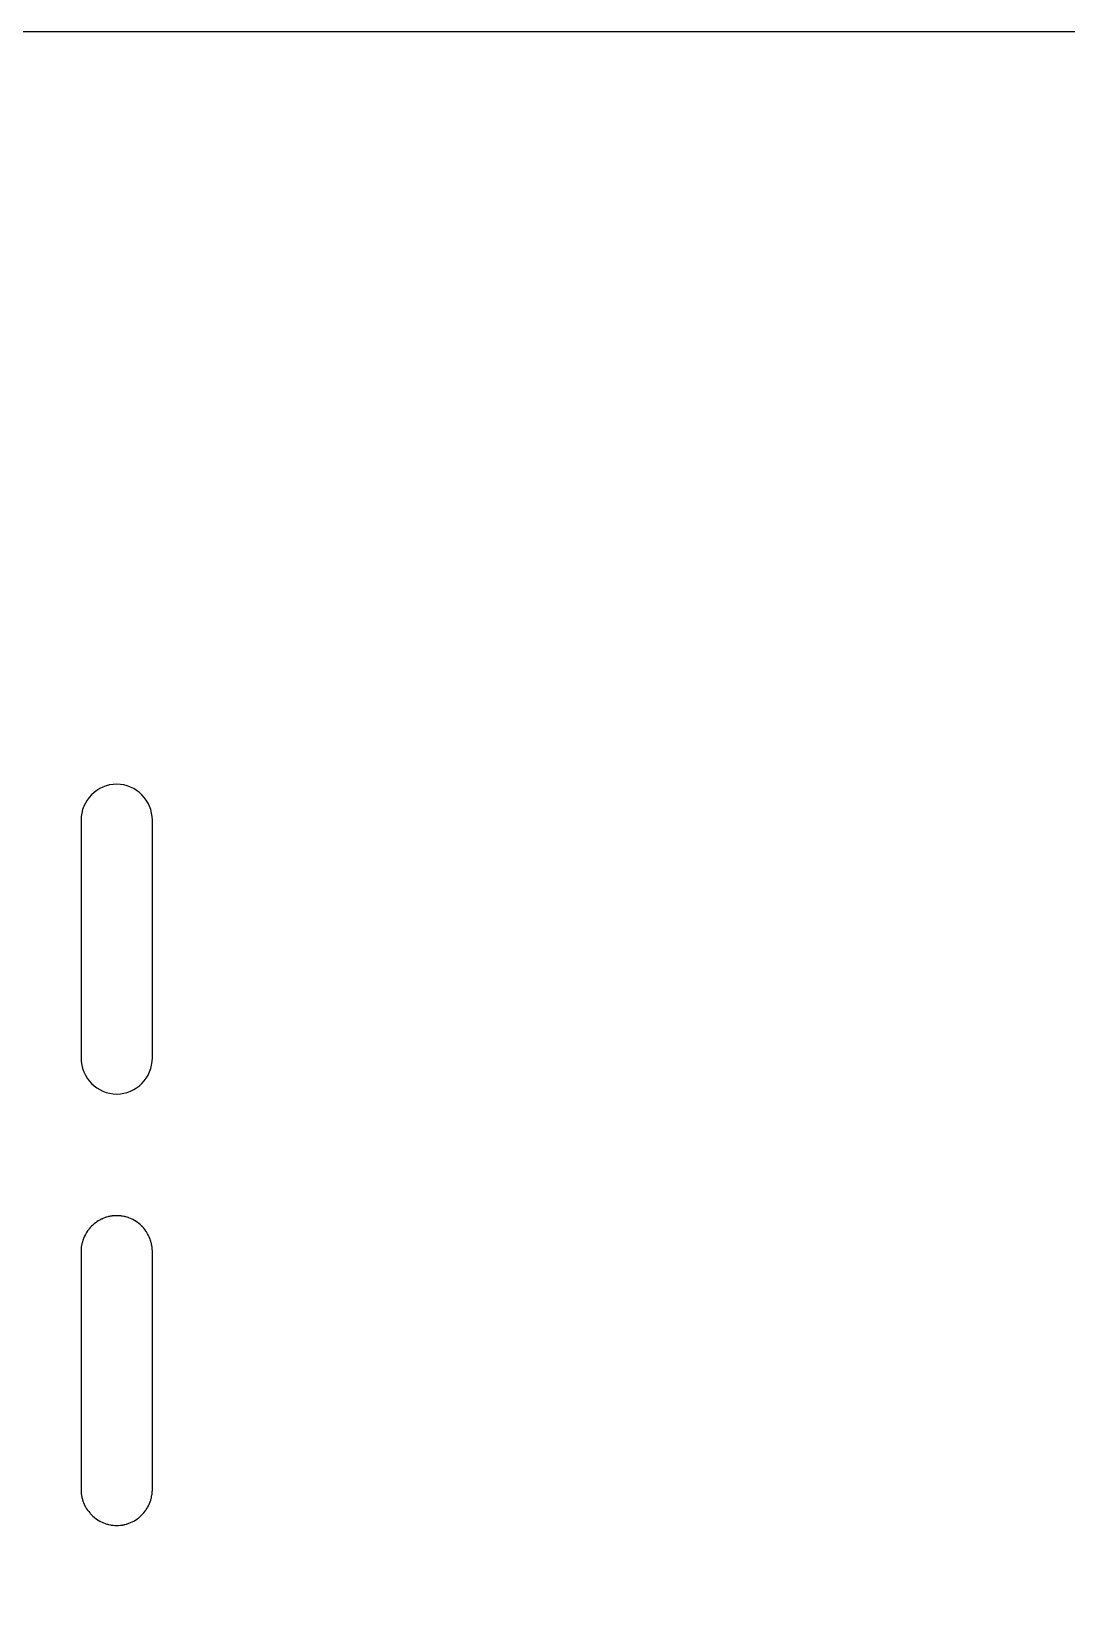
# Model space of a CAD drawing. Header units: millimetres. Extents: x -279 to 279, y -447 to 447.
# Drawn here: x -204.1 to -131.2, y 335.1 to 446.6 of the extents above; entities that cross this region are included whole.
import ezdxf

# ---------------------------------------------------------------- set-up
doc = ezdxf.new("R2010")
doc.units = ezdxf.units.MM
doc.header["$MEASUREMENT"] = 0
doc.layers.add('Layer 1', color=7, linetype='Continuous')

msp = doc.modelspace()

# ---------------------------------------------------------------- linework, layer by layer
at = {"layer": 'Layer 1', "color": 7}
for points, knots in [([(279.3833, 446.6396), (279.3833, 446.6396), (-279.4167, 446.6396), (-279.4167, 446.6396), (-279.4167, 446.6396), (-279.4167, -446.6464), (-279.4167, -446.6464), (-279.4167, -446.6464), (279.3833, -446.6464), (279.3833, -446.6464), (279.3833, -446.6464), (279.3833, 446.6396), (279.3833, 446.6396)], [0, 0, 0, 0, 0.25, 0.25, 0.25, 0.5, 0.5, 0.5, 0.75, 0.75, 0.75, 1, 1, 1, 1]), ([(-198.1096, 393.61), (-196.7258, 393.61), (-195.5954, 392.4685), (-195.5954, 391.0666), (-195.5954, 391.0666), (-195.5954, 374.3235), (-195.5954, 374.3235), (-195.5954, 372.9209), (-196.7258, 371.7794), (-198.1096, 371.7794), (-199.4935, 371.7794), (-200.6238, 372.9209), (-200.6238, 374.3235), (-200.6238, 374.3235), (-200.6238, 391.0666), (-200.6238, 391.0666), (-200.6238, 392.4668), (-199.4935, 393.61), (-198.1096, 393.61)], [0, 0, 0, 0, 0.16666667, 0.16666667, 0.16666667, 0.33333333, 0.33333333, 0.33333333, 0.5, 0.5, 0.5, 0.66666667, 0.66666667, 0.66666667, 0.83333333, 0.83333333, 0.83333333, 1, 1, 1, 1]), ([(-198.1747, 363.204), (-198.1747, 363.204), (-198.0531, 363.204), (-198.0531, 363.204), (-198.0309, 363.204), (-198.0095, 363.204), (-197.9812, 363.2022), (-197.9812, 363.2022), (-197.9162, 363.1989), (-197.9162, 363.1989), (-197.9162, 363.1989), (-197.8588, 363.1928), (-197.8588, 363.1928), (-197.8322, 363.1894), (-197.8065, 363.1868), (-197.7876, 363.1843), (-197.7731, 363.1826), (-197.7534, 363.1783), (-197.7252, 363.1748), (-197.7252, 363.1748), (-197.6044, 363.1526), (-197.6044, 363.1526), (-197.6044, 363.1526), (-197.5454, 363.1389), (-197.5454, 363.1389), (-197.5222, 363.1354), (-197.5034, 363.1312), (-197.4777, 363.1235), (-197.4777, 363.1235), (-197.3638, 363.0901), (-197.3638, 363.0901), (-197.3638, 363.0901), (-197.3039, 363.0704), (-197.3039, 363.0704), (-197.3039, 363.0704), (-197.2447, 363.049), (-197.2447, 363.049), (-197.2447, 363.049), (-197.1318, 363.0044), (-197.1318, 363.0044), (-197.1318, 363.0044), (-197.0204, 362.9539), (-197.0204, 362.9539), (-197.0204, 362.9539), (-196.9639, 362.9248), (-196.9639, 362.9248), (-196.9639, 362.9248), (-196.8663, 362.8709), (-196.8663, 362.8709), (-196.8431, 362.8572), (-196.8217, 362.8434), (-196.7995, 362.8306), (-196.7995, 362.8306), (-196.7044, 362.769), (-196.7044, 362.769), (-196.7044, 362.769), (-196.6059, 362.6979), (-196.6059, 362.6979), (-196.6059, 362.6979), (-196.558, 362.6602), (-196.558, 362.6602), (-196.558, 362.6602), (-196.4664, 362.5831), (-196.4664, 362.5831), (-196.4664, 362.5831), (-196.4201, 362.542), (-196.4201, 362.542), (-196.4201, 362.542), (-196.3755, 362.5001), (-196.3755, 362.5001), (-196.3755, 362.5001), (-196.2917, 362.4161), (-196.2917, 362.4161), (-196.2917, 362.4161), (-196.2506, 362.3708), (-196.2506, 362.3708), (-196.2506, 362.3708), (-196.2094, 362.3236), (-196.2094, 362.3236), (-196.2094, 362.3236), (-196.1357, 362.2346), (-196.1357, 362.2346), (-196.1187, 362.2115), (-196.105, 362.1943), (-196.0922, 362.1755), (-196.0922, 362.1755), (-196.0304, 362.0873), (-196.0304, 362.0873), (-196.0158, 362.0684), (-196.003, 362.0462), (-195.9893, 362.0274), (-195.9893, 362.0274), (-195.9303, 361.9272), (-195.9303, 361.9272), (-195.9303, 361.9272), (-195.8712, 361.8176), (-195.8712, 361.8176), (-195.8712, 361.8176), (-195.8189, 361.708), (-195.8189, 361.708), (-195.8189, 361.708), (-195.7941, 361.6506), (-195.7941, 361.6506), (-195.7941, 361.6506), (-195.7496, 361.5375), (-195.7496, 361.5375), (-195.7496, 361.5375), (-195.7282, 361.4759), (-195.7282, 361.4759), (-195.7197, 361.4485), (-195.7127, 361.4289), (-195.7068, 361.4074), (-195.7068, 361.4074), (-195.6751, 361.2953), (-195.6751, 361.2953), (-195.6751, 361.2953), (-195.6605, 361.2361), (-195.6605, 361.2361), (-195.6554, 361.2148), (-195.6511, 361.195), (-195.6468, 361.1754), (-195.6417, 361.1497), (-195.6374, 361.1265), (-195.6348, 361.1086), (-195.6323, 361.0957), (-195.6289, 361.076), (-195.6246, 361.0486), (-195.6202, 361.0203), (-195.6177, 361.0015), (-195.6161, 360.9878), (-195.6134, 360.9672), (-195.61, 360.9415), (-195.6074, 360.915), (-195.6074, 360.915), (-195.6023, 360.8568), (-195.6023, 360.8568), (-195.6023, 360.8568), (-195.5963, 360.7274), (-195.5963, 360.7274), (-195.5963, 360.7274), (-195.5954, 360.6667), (-195.5954, 360.6667), (-195.5954, 360.6667), (-195.5954, 343.9133), (-195.5954, 343.9133), (-195.5954, 343.9133), (-195.5954, 343.861), (-195.5954, 343.861), (-195.5963, 343.8371), (-195.598, 343.8156), (-195.5989, 343.7882), (-195.5989, 343.7882), (-195.6023, 343.7214), (-195.6023, 343.7214), (-195.6023, 343.7214), (-195.6074, 343.6641), (-195.6074, 343.6641), (-195.61, 343.6384), (-195.6134, 343.6119), (-195.6161, 343.5921), (-195.6177, 343.5767), (-195.6211, 343.5562), (-195.6246, 343.5288), (-195.6246, 343.5288), (-195.6468, 343.4054), (-195.6468, 343.4054), (-195.6468, 343.4054), (-195.6596, 343.3455), (-195.6596, 343.3455), (-195.6648, 343.3232), (-195.6691, 343.3027), (-195.6768, 343.277), (-195.6768, 343.277), (-195.7094, 343.1622), (-195.7094, 343.1622), (-195.7094, 343.1622), (-195.7488, 343.0432), (-195.7488, 343.0432), (-195.7488, 343.0432), (-195.7932, 342.9302), (-195.7932, 342.9302), (-195.8035, 342.9071), (-195.8104, 342.8882), (-195.8206, 342.8668), (-195.8206, 342.8668), (-195.8712, 342.7607), (-195.8712, 342.7607), (-195.8712, 342.7607), (-195.9303, 342.6519), (-195.9303, 342.6519), (-195.9303, 342.6519), (-195.9611, 342.5988), (-195.9611, 342.5988), (-195.9611, 342.5988), (-196.0262, 342.4952), (-196.0262, 342.4952), (-196.0262, 342.4952), (-196.0613, 342.4446), (-196.0613, 342.4446), (-196.0613, 342.4446), (-196.1333, 342.3488), (-196.1333, 342.3488), (-196.1333, 342.3488), (-196.2094, 342.2546), (-196.2094, 342.2546), (-196.2094, 342.2546), (-196.2506, 342.2083), (-196.2506, 342.2083), (-196.2506, 342.2083), (-196.2908, 342.1629), (-196.2908, 342.1629), (-196.3096, 342.1441), (-196.3233, 342.1286), (-196.3379, 342.1166), (-196.3379, 342.1166), (-196.3773, 342.0764), (-196.3773, 342.0764), (-196.3773, 342.0764), (-196.4655, 341.9967), (-196.4655, 341.9967), (-196.4655, 341.9967), (-196.5108, 341.9574), (-196.5108, 341.9574), (-196.5108, 341.9574), (-196.5554, 341.9197), (-196.5554, 341.9197), (-196.5759, 341.9043), (-196.5939, 341.8906), (-196.6111, 341.8777), (-196.6111, 341.8777), (-196.6547, 341.8451), (-196.6547, 341.8451), (-196.6547, 341.8451), (-196.7567, 341.775), (-196.7567, 341.775), (-196.7567, 341.775), (-196.8577, 341.7124), (-196.8577, 341.7124), (-196.8577, 341.7124), (-196.9133, 341.6817), (-196.9133, 341.6817), (-196.9133, 341.6817), (-197.0187, 341.6277), (-197.0187, 341.6277), (-197.0187, 341.6277), (-197.1318, 341.5746), (-197.1318, 341.5746), (-197.1318, 341.5746), (-197.2447, 341.53), (-197.2447, 341.53), (-197.2447, 341.53), (-197.3021, 341.5096), (-197.3021, 341.5096), (-197.3304, 341.4992), (-197.3492, 341.4933), (-197.369, 341.4864), (-197.369, 341.4864), (-197.4212, 341.471), (-197.4212, 341.471), (-197.4212, 341.471), (-197.5385, 341.4393), (-197.5385, 341.4393), (-197.5676, 341.4332), (-197.5907, 341.4273), (-197.6087, 341.4239), (-197.6242, 341.4213), (-197.6464, 341.4171), (-197.6686, 341.4136), (-197.6901, 341.4101), (-197.7123, 341.4059), (-197.7346, 341.4025), (-197.7346, 341.4025), (-197.7894, 341.3947), (-197.7894, 341.3947), (-197.7894, 341.3947), (-197.8536, 341.3862), (-197.8536, 341.3862), (-197.8536, 341.3862), (-197.9795, 341.3768), (-197.9795, 341.3768), (-197.9795, 341.3768), (-198.0471, 341.3751), (-198.0471, 341.3751), (-198.0471, 341.3751), (-198.173, 341.3751), (-198.173, 341.3751), (-198.1995, 341.376), (-198.2158, 341.376), (-198.2407, 341.3768), (-198.2407, 341.3768), (-198.3606, 341.3862), (-198.3606, 341.3862), (-198.3862, 341.3897), (-198.406, 341.3914), (-198.4256, 341.393), (-198.4505, 341.3965), (-198.4745, 341.4016), (-198.4993, 341.4034), (-198.4993, 341.4034), (-198.5541, 341.4136), (-198.5541, 341.4136), (-198.5541, 341.4136), (-198.6714, 341.4385), (-198.6714, 341.4385), (-198.698, 341.4436), (-198.721, 341.4495), (-198.745, 341.4573), (-198.745, 341.4573), (-198.7981, 341.471), (-198.7981, 341.471), (-198.7981, 341.471), (-198.9155, 341.5096), (-198.9155, 341.5096), (-198.9155, 341.5096), (-199.0302, 341.5507), (-199.0302, 341.5507), (-199.0302, 341.5507), (-199.0876, 341.5746), (-199.0876, 341.5746), (-199.0876, 341.5746), (-199.145, 341.6003), (-199.145, 341.6003), (-199.145, 341.6003), (-199.2528, 341.6543), (-199.2528, 341.6543), (-199.2528, 341.6543), (-199.3068, 341.6817), (-199.3068, 341.6817), (-199.3068, 341.6817), (-199.4071, 341.739), (-199.4071, 341.739), (-199.4275, 341.7535), (-199.4482, 341.7655), (-199.4695, 341.7792), (-199.4695, 341.7792), (-199.5655, 341.8451), (-199.5655, 341.8451), (-199.5655, 341.8451), (-199.6605, 341.918), (-199.6605, 341.918), (-199.6605, 341.918), (-199.7085, 341.9565), (-199.7085, 341.9565), (-199.7085, 341.9565), (-199.7933, 342.0318), (-199.7933, 342.0318), (-199.8138, 342.0499), (-199.8343, 342.0696), (-199.8506, 342.0849), (-199.8506, 342.0849), (-199.8832, 342.1166), (-199.8832, 342.1166), (-199.8995, 342.1321), (-199.9114, 342.1466), (-199.9302, 342.1646), (-199.9302, 342.1646), (-199.9662, 342.204), (-199.9662, 342.204), (-199.9824, 342.222), (-199.9978, 342.2409), (-200.0124, 342.2579), (-200.0124, 342.2579), (-200.0861, 342.3488), (-200.0861, 342.3488), (-200.0861, 342.3488), (-200.158, 342.4446), (-200.158, 342.4446), (-200.158, 342.4446), (-200.2274, 342.5483), (-200.2274, 342.5483), (-200.2274, 342.5483), (-200.289, 342.651), (-200.289, 342.651), (-200.3019, 342.6741), (-200.3105, 342.6896), (-200.3216, 342.7084), (-200.3344, 342.7332), (-200.3447, 342.7529), (-200.3516, 342.7683), (-200.3516, 342.7683), (-200.4012, 342.8728), (-200.4012, 342.8728), (-200.4012, 342.8728), (-200.4491, 342.9859), (-200.4491, 342.9859), (-200.4491, 342.9859), (-200.4885, 343.0954), (-200.4885, 343.0954), (-200.4971, 343.1203), (-200.5048, 343.1434), (-200.5126, 343.1674), (-200.5126, 343.1674), (-200.5279, 343.2213), (-200.5279, 343.2213), (-200.5279, 343.2213), (-200.5588, 343.3395), (-200.5588, 343.3395), (-200.564, 343.3652), (-200.569, 343.3849), (-200.5725, 343.4054), (-200.5768, 343.4252), (-200.581, 343.444), (-200.5836, 343.4645), (-200.5879, 343.4885), (-200.593, 343.5133), (-200.5965, 343.5373), (-200.5965, 343.5373), (-200.6042, 343.5921), (-200.6042, 343.5921), (-200.6042, 343.5921), (-200.6119, 343.6589), (-200.6119, 343.6589), (-200.6119, 343.6589), (-200.6213, 343.7882), (-200.6213, 343.7882), (-200.6213, 343.7882), (-200.6238, 343.9133), (-200.6238, 343.9133), (-200.6238, 343.9133), (-200.6238, 360.6658), (-200.6238, 360.6658), (-200.6238, 360.6658), (-200.6238, 360.7189), (-200.6238, 360.7189), (-200.6238, 360.7411), (-200.6221, 360.7617), (-200.6213, 360.7925), (-200.6213, 360.7925), (-200.6119, 360.915), (-200.6119, 360.915), (-200.6093, 360.9406), (-200.6075, 360.9613), (-200.6042, 360.9878), (-200.6042, 360.9878), (-200.5844, 361.1119), (-200.5844, 361.1119), (-200.5844, 361.1119), (-200.5605, 361.231), (-200.5605, 361.231), (-200.5545, 361.2559), (-200.5503, 361.2746), (-200.5442, 361.2986), (-200.5442, 361.2986), (-200.5279, 361.3595), (-200.5279, 361.3595), (-200.5279, 361.3595), (-200.4937, 361.4691), (-200.4937, 361.4691), (-200.4868, 361.4905), (-200.4783, 361.5144), (-200.4689, 361.5384), (-200.4689, 361.5384), (-200.4491, 361.5941), (-200.4491, 361.5941), (-200.4491, 361.5941), (-200.4012, 361.7072), (-200.4012, 361.7072), (-200.4012, 361.7072), (-200.3747, 361.7644), (-200.3747, 361.7644), (-200.3747, 361.7644), (-200.3199, 361.8732), (-200.3199, 361.8732), (-200.3199, 361.8732), (-200.2882, 361.9298), (-200.2882, 361.9298), (-200.2882, 361.9298), (-200.2274, 362.0308), (-200.2274, 362.0308), (-200.2274, 362.0308), (-200.1589, 362.1327), (-200.1589, 362.1327), (-200.1589, 362.1327), (-200.0861, 362.2312), (-200.0861, 362.2312), (-200.0861, 362.2312), (-200.0475, 362.2792), (-200.0475, 362.2792), (-200.0475, 362.2792), (-199.9705, 362.3699), (-199.9705, 362.3699), (-199.9705, 362.3699), (-199.9285, 362.4136), (-199.9285, 362.4136), (-199.9285, 362.4136), (-199.8857, 362.4598), (-199.8857, 362.4598), (-199.8857, 362.4598), (-199.8, 362.5412), (-199.8, 362.5412), (-199.8, 362.5412), (-199.7539, 362.5831), (-199.7539, 362.5831), (-199.7539, 362.5831), (-199.7067, 362.6243), (-199.7067, 362.6243), (-199.7067, 362.6243), (-199.6142, 362.697), (-199.6142, 362.697), (-199.6142, 362.697), (-199.5637, 362.7338), (-199.5637, 362.7338), (-199.5637, 362.7338), (-199.5132, 362.7699), (-199.5132, 362.7699), (-199.5132, 362.7699), (-199.413, 362.8358), (-199.413, 362.8358), (-199.413, 362.8358), (-199.3094, 362.8957), (-199.3094, 362.8957), (-199.3094, 362.8957), (-199.2546, 362.9248), (-199.2546, 362.9248), (-199.2546, 362.9248), (-199.1989, 362.9539), (-199.1989, 362.9539), (-199.1741, 362.9651), (-199.1578, 362.9719), (-199.1416, 362.9805), (-199.121, 362.989), (-199.1005, 362.9985), (-199.0799, 363.007), (-199.0799, 363.007), (-198.9745, 363.049), (-198.9745, 363.049), (-198.9745, 363.049), (-198.9223, 363.0687), (-198.9223, 363.0687), (-198.9034, 363.0747), (-198.8838, 363.0806), (-198.8555, 363.0901), (-198.8555, 363.0901), (-198.7373, 363.1252), (-198.7373, 363.1252), (-198.7373, 363.1252), (-198.6808, 363.138), (-198.6808, 363.138), (-198.6594, 363.1432), (-198.638, 363.1483), (-198.6166, 363.1526), (-198.5926, 363.1578), (-198.5687, 363.1629), (-198.5515, 363.1663), (-198.5378, 363.168), (-198.5181, 363.1715), (-198.4915, 363.1765), (-198.4634, 363.1791), (-198.4419, 363.1835), (-198.4205, 363.1852), (-198.4205, 363.1852), (-198.3032, 363.1989), (-198.3032, 363.1989), (-198.3032, 363.1989), (-198.1747, 363.204), (-198.1747, 363.204)], [0, 0, 0, 0, 0.00540541, 0.00540541, 0.00540541, 0.01081081, 0.01081081, 0.01081081, 0.01621622, 0.01621622, 0.01621622, 0.02162162, 0.02162162, 0.02162162, 0.02702703, 0.02702703, 0.02702703, 0.03243243, 0.03243243, 0.03243243, 0.03783784, 0.03783784, 0.03783784, 0.04324324, 0.04324324, 0.04324324, 0.04864865, 0.04864865, 0.04864865, 0.05405405, 0.05405405, 0.05405405, 0.05945946, 0.05945946, 0.05945946, 0.06486486, 0.06486486, 0.06486486, 0.07027027, 0.07027027, 0.07027027, 0.07567568, 0.07567568, 0.07567568, 0.08108108, 0.08108108, 0.08108108, 0.08648649, 0.08648649, 0.08648649, 0.09189189, 0.09189189, 0.09189189, 0.0972973, 0.0972973, 0.0972973, 0.1027027, 0.1027027, 0.1027027, 0.10810811, 0.10810811, 0.10810811, 0.11351351, 0.11351351, 0.11351351, 0.11891892, 0.11891892, 0.11891892, 0.12432432, 0.12432432, 0.12432432, 0.12972973, 0.12972973, 0.12972973, 0.13513514, 0.13513514, 0.13513514, 0.14054054, 0.14054054, 0.14054054, 0.14594595, 0.14594595, 0.14594595, 0.15135135, 0.15135135, 0.15135135, 0.15675676, 0.15675676, 0.15675676, 0.16216216, 0.16216216, 0.16216216, 0.16756757, 0.16756757, 0.16756757, 0.17297297, 0.17297297, 0.17297297, 0.17837838, 0.17837838, 0.17837838, 0.18378378, 0.18378378, 0.18378378, 0.18918919, 0.18918919, 0.18918919, 0.19459459, 0.19459459, 0.19459459, 0.2, 0.2, 0.2, 0.20540541, 0.20540541, 0.20540541, 0.21081081, 0.21081081, 0.21081081, 0.21621622, 0.21621622, 0.21621622, 0.22162162, 0.22162162, 0.22162162, 0.22702703, 0.22702703, 0.22702703, 0.23243243, 0.23243243, 0.23243243, 0.23783784, 0.23783784, 0.23783784, 0.24324324, 0.24324324, 0.24324324, 0.24864865, 0.24864865, 0.24864865, 0.25405405, 0.25405405, 0.25405405, 0.25945946, 0.25945946, 0.25945946, 0.26486486, 0.26486486, 0.26486486, 0.27027027, 0.27027027, 0.27027027, 0.27567568, 0.27567568, 0.27567568, 0.28108108, 0.28108108, 0.28108108, 0.28648649, 0.28648649, 0.28648649, 0.29189189, 0.29189189, 0.29189189, 0.2972973, 0.2972973, 0.2972973, 0.3027027, 0.3027027, 0.3027027, 0.30810811, 0.30810811, 0.30810811, 0.31351351, 0.31351351, 0.31351351, 0.31891892, 0.31891892, 0.31891892, 0.32432432, 0.32432432, 0.32432432, 0.32972973, 0.32972973, 0.32972973, 0.33513514, 0.33513514, 0.33513514, 0.34054054, 0.34054054, 0.34054054, 0.34594595, 0.34594595, 0.34594595, 0.35135135, 0.35135135, 0.35135135, 0.35675676, 0.35675676, 0.35675676, 0.36216216, 0.36216216, 0.36216216, 0.36756757, 0.36756757, 0.36756757, 0.37297297, 0.37297297, 0.37297297, 0.37837838, 0.37837838, 0.37837838, 0.38378378, 0.38378378, 0.38378378, 0.38918919, 0.38918919, 0.38918919, 0.39459459, 0.39459459, 0.39459459, 0.4, 0.4, 0.4, 0.40540541, 0.40540541, 0.40540541, 0.41081081, 0.41081081, 0.41081081, 0.41621622, 0.41621622, 0.41621622, 0.42162162, 0.42162162, 0.42162162, 0.42702703, 0.42702703, 0.42702703, 0.43243243, 0.43243243, 0.43243243, 0.43783784, 0.43783784, 0.43783784, 0.44324324, 0.44324324, 0.44324324, 0.44864865, 0.44864865, 0.44864865, 0.45405405, 0.45405405, 0.45405405, 0.45945946, 0.45945946, 0.45945946, 0.46486486, 0.46486486, 0.46486486, 0.47027027, 0.47027027, 0.47027027, 0.47567568, 0.47567568, 0.47567568, 0.48108108, 0.48108108, 0.48108108, 0.48648649, 0.48648649, 0.48648649, 0.49189189, 0.49189189, 0.49189189, 0.4972973, 0.4972973, 0.4972973, 0.5027027, 0.5027027, 0.5027027, 0.50810811, 0.50810811, 0.50810811, 0.51351351, 0.51351351, 0.51351351, 0.51891892, 0.51891892, 0.51891892, 0.52432432, 0.52432432, 0.52432432, 0.52972973, 0.52972973, 0.52972973, 0.53513514, 0.53513514, 0.53513514, 0.54054054, 0.54054054, 0.54054054, 0.54594595, 0.54594595, 0.54594595, 0.55135135, 0.55135135, 0.55135135, 0.55675676, 0.55675676, 0.55675676, 0.56216216, 0.56216216, 0.56216216, 0.56756757, 0.56756757, 0.56756757, 0.57297297, 0.57297297, 0.57297297, 0.57837838, 0.57837838, 0.57837838, 0.58378378, 0.58378378, 0.58378378, 0.58918919, 0.58918919, 0.58918919, 0.59459459, 0.59459459, 0.59459459, 0.6, 0.6, 0.6, 0.60540541, 0.60540541, 0.60540541, 0.61081081, 0.61081081, 0.61081081, 0.61621622, 0.61621622, 0.61621622, 0.62162162, 0.62162162, 0.62162162, 0.62702703, 0.62702703, 0.62702703, 0.63243243, 0.63243243, 0.63243243, 0.63783784, 0.63783784, 0.63783784, 0.64324324, 0.64324324, 0.64324324, 0.64864865, 0.64864865, 0.64864865, 0.65405405, 0.65405405, 0.65405405, 0.65945946, 0.65945946, 0.65945946, 0.66486486, 0.66486486, 0.66486486, 0.67027027, 0.67027027, 0.67027027, 0.67567568, 0.67567568, 0.67567568, 0.68108108, 0.68108108, 0.68108108, 0.68648649, 0.68648649, 0.68648649, 0.69189189, 0.69189189, 0.69189189, 0.6972973, 0.6972973, 0.6972973, 0.7027027, 0.7027027, 0.7027027, 0.70810811, 0.70810811, 0.70810811, 0.71351351, 0.71351351, 0.71351351, 0.71891892, 0.71891892, 0.71891892, 0.72432432, 0.72432432, 0.72432432, 0.72972973, 0.72972973, 0.72972973, 0.73513514, 0.73513514, 0.73513514, 0.74054054, 0.74054054, 0.74054054, 0.74594595, 0.74594595, 0.74594595, 0.75135135, 0.75135135, 0.75135135, 0.75675676, 0.75675676, 0.75675676, 0.76216216, 0.76216216, 0.76216216, 0.76756757, 0.76756757, 0.76756757, 0.77297297, 0.77297297, 0.77297297, 0.77837838, 0.77837838, 0.77837838, 0.78378378, 0.78378378, 0.78378378, 0.78918919, 0.78918919, 0.78918919, 0.79459459, 0.79459459, 0.79459459, 0.8, 0.8, 0.8, 0.80540541, 0.80540541, 0.80540541, 0.81081081, 0.81081081, 0.81081081, 0.81621622, 0.81621622, 0.81621622, 0.82162162, 0.82162162, 0.82162162, 0.82702703, 0.82702703, 0.82702703, 0.83243243, 0.83243243, 0.83243243, 0.83783784, 0.83783784, 0.83783784, 0.84324324, 0.84324324, 0.84324324, 0.84864865, 0.84864865, 0.84864865, 0.85405405, 0.85405405, 0.85405405, 0.85945946, 0.85945946, 0.85945946, 0.86486486, 0.86486486, 0.86486486, 0.87027027, 0.87027027, 0.87027027, 0.87567568, 0.87567568, 0.87567568, 0.88108108, 0.88108108, 0.88108108, 0.88648649, 0.88648649, 0.88648649, 0.89189189, 0.89189189, 0.89189189, 0.8972973, 0.8972973, 0.8972973, 0.9027027, 0.9027027, 0.9027027, 0.90810811, 0.90810811, 0.90810811, 0.91351351, 0.91351351, 0.91351351, 0.91891892, 0.91891892, 0.91891892, 0.92432432, 0.92432432, 0.92432432, 0.92972973, 0.92972973, 0.92972973, 0.93513514, 0.93513514, 0.93513514, 0.94054054, 0.94054054, 0.94054054, 0.94594595, 0.94594595, 0.94594595, 0.95135135, 0.95135135, 0.95135135, 0.95675676, 0.95675676, 0.95675676, 0.96216216, 0.96216216, 0.96216216, 0.96756757, 0.96756757, 0.96756757, 0.97297297, 0.97297297, 0.97297297, 0.97837838, 0.97837838, 0.97837838, 0.98378378, 0.98378378, 0.98378378, 0.98918919, 0.98918919, 0.98918919, 0.99459459, 0.99459459, 0.99459459, 1, 1, 1, 1])]:
    msp.add_open_spline(points, degree=3, knots=knots, dxfattribs=at)

doc.saveas('drawing.dxf')
